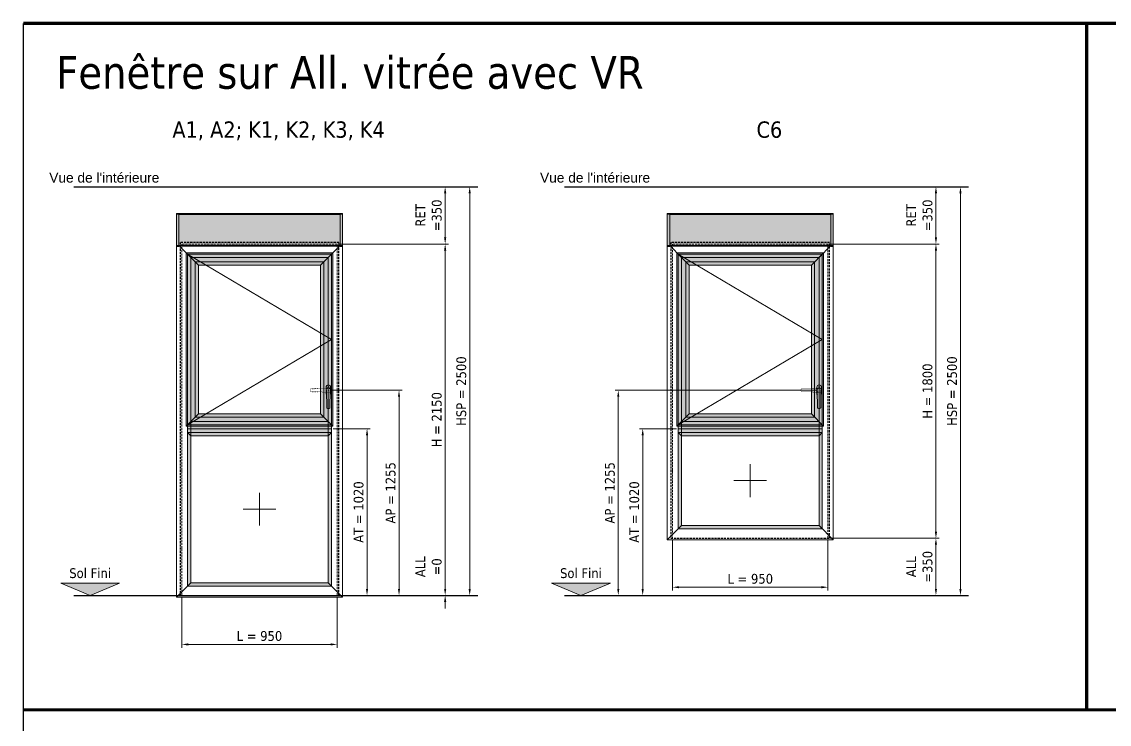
# Model space of a CAD drawing. Header units: millimetres. Extents: x -20000 to 230000, y -17405 to 24510.
# Drawn here: x 490 to 7137, y 20211 to 24510 of the extents above; entities that cross this region are included whole.
import ezdxf
from ezdxf.enums import TextEntityAlignment as Align

# ---------------------------------------------------------------- set-up
doc = ezdxf.new("R2010")
doc.units = ezdxf.units.MM
doc.header["$PDMODE"] = 35
doc.header["$PDSIZE"] = 0.5
for name, pattern in [('ACAD_ISO07W100', [3, 0, -3]), ('AXES', [50.8, 31.75, -6.35, 6.35, -6.35]), ('CACHE', [9.525, 6.35, -3.175]), ('POINTILLE', [6.35, 0, -6.35])]:
    doc.linetypes.add(name, pattern=pattern)
doc.layers.get('0').update_dxf_attribs({"lineweight": 13})
doc.layers.get('Defpoints').update_dxf_attribs({"true_color": 0xc2a584})
doc.layers.add('0 - Invisible', color=43, linetype='Continuous', lineweight=0, plot=False)
doc.layers.add('Non visible', color=163, linetype='Continuous', lineweight=25, plot=False)
for name, color, linetype, lineweight in [('1 - Axe', 1, 'AXES', 0), ('1 - BETON', 251, 'Continuous', 25), ('1 - Cotation', 32, 'Continuous', 13), ('1 - INTERROMPU', 253, 'CACHE', 13), ('1 - Isolant', 132, 'Continuous', 13), ('1 - PVC', 7, 'Continuous', 13), ('1 - Texte', 7, 'Continuous', 13), ('Repère coupe et élévation', 145, 'Continuous', 13), ('Texte', 7, 'Continuous', 13)]:
    doc.layers.add(name, color=color, linetype=linetype, lineweight=lineweight)
doc.layers.add('1 - Cache', color=7, linetype='Continuous', lineweight=0, true_color=0xffffff)
doc.styles.get("Standard").update_dxf_attribs({"font": 'ARIALUNI.TTF'})
doc.styles.add('Texte Poralu', font='tahomabd.ttf')
doc.dimstyles.new('100 - 5000', dxfattribs={"dimtxt": 60, "dimasz": 40, "dimexe": 20, "dimexo": 10, "dimgap": 20, "dimtad": 1, "dimdec": 1, "dimtxsty": 'Texte Poralu', "dimcen": 40, "dimazin": 0, "dimtfac": 1, "dimtdec": 1, "dimtmove": 0, "dimatfit": 3, "dimfxl": 1, "dimarcsym": 0})

# ---------------------------------------------------------------- blocks, each defined once
blk = doc.blocks.new('Règle pour élévation')
at = {"const_width": 20}
blk.add_lwpolyline([(0, 0), (20250, 0)], dxfattribs=at)
at = {"layer": 'Defpoints', "color": 2}
for p in [(500, 0), (1000, 0), (1500, 0), (2000, 0), (2500, 0), (3000, 0), (3500, 0), (4000, 0), (4500, 0), (5000, 0), (5500, 0), (6000, 0), (6500, 0)]:
    blk.add_point(p, dxfattribs=at)
blk = doc.blocks.new('Rep_châssis')
at = {"style": 'Texte Poralu'}
blk.add_attdef('REP_CHASSIS', text='', height=100, dxfattribs=at).set_placement((0, 0), align=Align.MIDDLE_CENTER)
blk = doc.blocks.new('*D1663')
at = {"layer": '1 - Cotation', "color": 0, "lineweight": -2, "transparency": 16777216}
for p, q in [((2710, 2500), (2700, 2500)), ((2720, 2460), (2720, 40)), ((2710, 0), (2700, 0))]:
    blk.add_line(p, q, dxfattribs=at)
at = {"layer": '1 - Cotation', "color": 0, "transparency": 16777216}
for points in [[(2713.3, 2460), (2726.7, 2460), (2720, 2500)], [(2713.3, 40), (2726.7, 40), (2720, 0)]]:
    blk.add_solid(points, dxfattribs=at)
at = {"layer": 'Defpoints', "color": 0, "transparency": 16777216}
for p in [(2720, 2500), (2720, 0), (2720, 0)]:
    blk.add_point(p, dxfattribs=at)
at = {"layer": '1 - Cotation', "color": 0, "transparency": 16777216, "insert": (2668.8, 1250), "char_height": 60, "attachment_point": 5, "rotation": 90, "style": 'Texte Poralu'}
blk.add_mtext('HSP = 2500', dxfattribs=at)
blk = doc.blocks.new('*D1664')
at = {"layer": '1 - Cotation', "color": 0, "lineweight": -2, "transparency": 16777216}
for p, q in [((2570, 40), (2570, 270)), ((2560, 0), (2550, 0)), ((1920, 0), (2590, 0)), ((2570, -40), (2570, -80))]:
    blk.add_line(p, q, dxfattribs=at)
at = {"layer": '1 - Cotation', "color": 0, "transparency": 16777216}
for points in [[(2563.3, 40), (2576.7, 40), (2570, 0)], [(2563.3, -40), (2576.7, -40), (2570, 0)]]:
    blk.add_solid(points, dxfattribs=at)
at = {"layer": 'Defpoints', "color": 0, "transparency": 16777216}
for p in [(2570, 0), (2570, 0), (1910, 0)]:
    blk.add_point(p, dxfattribs=at)
at = {"layer": '1 - Cotation', "color": 0, "transparency": 16777216, "insert": (2468.8, 175), "char_height": 60, "attachment_point": 5, "rotation": 90, "style": 'Texte Poralu'}
blk.add_mtext('ALL\\P=0', dxfattribs=at)
blk = doc.blocks.new('*D1665')
at = {"layer": '1 - Cotation', "color": 0, "lineweight": -2, "transparency": 16777216}
for p, q in [((1920, 2150), (2590, 2150)), ((2570, 40), (2570, 2110)), ((1920, 0), (2590, 0))]:
    blk.add_line(p, q, dxfattribs=at)
at = {"layer": '1 - Cotation', "color": 0, "transparency": 16777216}
for points in [[(2563.3, 2110), (2576.7, 2110), (2570, 2150)], [(2563.3, 40), (2576.7, 40), (2570, 0)]]:
    blk.add_solid(points, dxfattribs=at)
at = {"layer": 'Defpoints', "color": 0, "transparency": 16777216}
for p in [(1910, 2150), (2570, 2150), (1910, 0)]:
    blk.add_point(p, dxfattribs=at)
at = {"layer": '1 - Cotation', "color": 0, "transparency": 16777216, "insert": (2518.8, 1075), "char_height": 60, "attachment_point": 5, "rotation": 90, "style": 'Texte Poralu'}
blk.add_mtext('H = 2150', dxfattribs=at)
blk = doc.blocks.new('*D1666')
at = {"layer": '1 - Cotation', "color": 0, "lineweight": -2, "transparency": 16777216}
for p, q in [((2560, 2500), (2550, 2500)), ((2570, 2460), (2570, 2190)), ((1930, 2150), (2590, 2150))]:
    blk.add_line(p, q, dxfattribs=at)
at = {"layer": '1 - Cotation', "color": 0, "transparency": 16777216}
for points in [[(2563.3, 2460), (2576.7, 2460), (2570, 2500)], [(2563.3, 2190), (2576.7, 2190), (2570, 2150)]]:
    blk.add_solid(points, dxfattribs=at)
at = {"layer": 'Defpoints', "color": 0, "transparency": 16777216}
for p in [(2570, 2500), (1920, 2150), (2570, 2150)]:
    blk.add_point(p, dxfattribs=at)
at = {"layer": '1 - Cotation', "color": 0, "transparency": 16777216, "insert": (2468.8, 2325), "char_height": 60, "attachment_point": 5, "rotation": 90, "style": 'Texte Poralu'}
blk.add_mtext('RET\\P=350', dxfattribs=at)
blk = doc.blocks.new('*U157')
blk.add_hatch(color=256).paths.add_polyline_path([(0, 0), (180, 75), (-180, 75)])
blk.add_lwpolyline([(0, 0), (180, 75), (-180, 75), (0, 0)])
at = {"layer": 'Texte', "insert": (0, 105), "char_height": 60, "attachment_point": 8, "style": 'Texte Poralu'}
blk.add_mtext('Sol Fini', dxfattribs=at)
blk = doc.blocks.new('*D1667')
at = {"layer": '1 - Cotation', "color": 0, "lineweight": -2, "transparency": 16777216}
for p, q in [((960, -10), (960, -320)), ((1910, -10), (1910, -320)), ((1870, -300), (1000, -300))]:
    blk.add_line(p, q, dxfattribs=at)
at = {"layer": '1 - Cotation', "color": 0, "transparency": 16777216}
for points in [[(1000, -293.3), (1000, -306.7), (960, -300)], [(1870, -293.3), (1870, -306.7), (1910, -300)]]:
    blk.add_solid(points, dxfattribs=at)
at = {"layer": 'Defpoints', "color": 0, "transparency": 16777216}
for p in [(960, 0), (1910, 0), (960, -300)]:
    blk.add_point(p, dxfattribs=at)
at = {"layer": '1 - Cotation', "color": 0, "transparency": 16777216, "insert": (1435, -248.8), "char_height": 60, "attachment_point": 5, "style": 'Texte Poralu'}
blk.add_mtext('L = 950', dxfattribs=at)
blk = doc.blocks.new('*U1650')
at = {"layer": '1 - Cache'}
blk.add_hatch(color=256, dxfattribs=at).paths.add_polyline_path([(-32.5, 2135), (-32.5, 2337), (982.5, 2337), (982.5, 2135), (967.5, 2135), (967.5, 2137), (-17.5, 2137), (-17.5, 2135)])
at = {"layer": '0 - Invisible'}
blk.add_lwpolyline([(-32.5, 2135), (-32.5, 2337), (982.5, 2337), (982.5, 2135), (967.5, 2135), (967.5, 2137), (-17.5, 2137), (-17.5, 2135), (-32.5, 2135)], dxfattribs=at)
at = {"layer": '0 - Invisible', "linetype": 'POINTILLE'}
blk.add_lwpolyline([(950, 2150), (0, 2150), (0, 0), (950, 0)], close=True, dxfattribs=at)
at = {"layer": '1 - PVC'}
for p, q in [((54.5, 2068), (-17.5, 2140)), ((895.5, 2068), (967.5, 2140)), ((54.5, 77), (-32.5, -10)), ((895.5, 77), (982.5, -10))]:
    blk.add_line(p, q, dxfattribs=at)
for points in [[(-32.5, 2333), (-32.5, 2337), (982.5, 2337), (982.5, 2333)], [(-17.5, 2331), (967.5, 2331)], [(967.5, 2137), (-17.5, 2137)]]:
    blk.add_lwpolyline(points, dxfattribs=at)
for points in [[(-32.5, 2333), (-17.5, 2333), (-17.5, 2135), (-32.5, 2135)], [(982.5, 2333), (967.5, 2333), (967.5, 2135), (982.5, 2135)], [(-32.5, -10), (982.5, -10), (982.5, 2140), (-32.5, 2140)], [(34.5, 57), (915.5, 57), (915.5, 2088), (34.5, 2088)], [(54.5, 77), (895.5, 77), (895.5, 2068), (54.5, 2068)]]:
    blk.add_lwpolyline(points, close=True, dxfattribs=at)
blk = doc.blocks.new('*D1654')
at = {"layer": 'Defpoints', "color": 0, "transparency": 16777216}
for p in [(881, 963), (1098, -57), (1098, -57)]:
    blk.add_point(p, dxfattribs=at)
at = {"layer": 'Texte', "color": 0, "lineweight": -2, "transparency": 16777216}
for p, q in [((891, 963), (1118, 963)), ((1098, 923), (1098, -17)), ((1088, -57), (1078, -57))]:
    blk.add_line(p, q, dxfattribs=at)
at = {"layer": 'Texte', "color": 0, "transparency": 16777216}
for points in [[(1091.3, 923), (1104.7, 923), (1098, 963)], [(1091.3, -17), (1104.7, -17), (1098, -57)]]:
    blk.add_solid(points, dxfattribs=at)
at = {"layer": 'Texte', "color": 0, "transparency": 16777216, "insert": (1046.8, 453), "char_height": 60, "attachment_point": 5, "rotation": 90, "style": 'Texte Poralu'}
blk.add_mtext('AT = 1020', dxfattribs=at)
blk = doc.blocks.new('*U1656')
at = {"layer": '1 - Cache'}
h = blk.add_hatch(color=256, dxfattribs=at)
h.paths.add_polyline_path([(20, 20), (861, 20), (861, 920), (20, 920)], flags=16)
h.paths.add_polyline_path([(0, 0), (881, 0), (881, 940), (0, 940)])
at = {"layer": '1 - PVC'}
for p, q in [((20, 920), (0, 940)), ((861, 920), (881, 940)), ((20, 20), (0, 0)), ((861, 20), (881, 0))]:
    blk.add_line(p, q, dxfattribs=at)
for points in [[(0, 0), (881, 0), (881, 940), (0, 940)], [(20, 20), (861, 20), (861, 920), (20, 920)]]:
    blk.add_lwpolyline(points, close=True, dxfattribs=at)
blk = doc.blocks.new('*U1657')
at = {"layer": '0 - Invisible', "linetype": 'POINTILLE'}
blk.add_lwpolyline([(0, 0), (881, 0), (881, 940), (0, 940)], close=True, dxfattribs=at)
at = {"layer": '1 - Axe', "color": 5, "linetype": 'ByBlock'}
for p, q in [((440.5, 570), (440.5, 370)), ((340.5, 470), (540.5, 470))]:
    blk.add_line(p, q, dxfattribs=at)
blk = doc.blocks.new('*U1659')
at = {"layer": '1 - Cache'}
h = blk.add_hatch(color=256, dxfattribs=at)
h.paths.add_polyline_path([(-8, -8), (889, -8), (889, 1053), (-8, 1053)])
h.paths.add_polyline_path([(67, 67), (814, 67), (814, 978), (67, 978)], flags=16)
at = {"layer": '0 - Invisible', "linetype": 'POINTILLE'}
blk.add_lwpolyline([(0, 0), (881, 0), (881, 1045), (0, 1045)], close=True, dxfattribs=at)
at = {"layer": '1 - PVC'}
for p, q in [((-8, 1053), (67, 978)), ((889, 1053), (814, 978)), ((-8, -8), (67, 67)), ((889, -8), (814, 67))]:
    blk.add_line(p, q, dxfattribs=at)
for points in [[(-8, -8), (889, -8), (889, 1053), (-8, 1053)], [(47, 47), (834, 47), (834, 998), (47, 998)], [(67, 67), (814, 67), (814, 978), (67, 978)]]:
    blk.add_lwpolyline(points, close=True, dxfattribs=at)
blk = doc.blocks.new('*U1660')
at = {"layer": '0 - Invisible', "linetype": 'POINTILLE'}
blk.add_lwpolyline([(0, 0), (881, 0), (881, 1045), (0, 1045)], close=True, dxfattribs=at)
at = {"layer": '1 - Axe', "color": 5, "linetype": 'ByBlock'}
blk.add_lwpolyline([(0, 1045), (881, 522.5), (0, 0)], dxfattribs=at)
blk = doc.blocks.new('*U156')
at = {"color": 253, "linetype": 'ACAD_ISO07W100', "lineweight": -2, "ltscale": 0.25}
for p, q in [((27.6, 11), (134.6, 9.6)), ((27.6, -11), (134.6, -9.6))]:
    blk.add_line(p, q, dxfattribs=at)
for centre, radius, start, end in [((134.6, 7.6), 2, 37.55191, 89.22925), ((124.7, 0), 14.4, 322.44809, 37.55191), ((134.6, -7.6), 2, 270.77075, 322.44809)]:
    blk.add_arc(centre, radius, start, end, dxfattribs=at)
blk.add_ellipse((27.6, 0), major_axis=(-16.5, 0), ratio=0.757576, start_param=4.199407, end_param=8.366964, dxfattribs=at)
at = {"layer": '0 - Invisible'}
blk.add_point((27.6, 0), dxfattribs=at)
at = {"layer": '1 - PVC'}
for p, q in [((13.6, 18.5), (13.6, -18.5)), ((16.6, 0), (18.1, -107)), ((27.6, 26.2), (27.6, 25)), ((27.6, 23.3), (27.6, 24.5)), ((38.6, 0), (37.2, -107)), ((41.6, -18.5), (41.6, 18.5))]:
    blk.add_line(p, q, dxfattribs=at)
blk.add_lwpolyline([(26.8, 26.2), (26, 24.7), (26.8, 23.3), (28.5, 23.3), (29.3, 24.7), (28.5, 26.2)], close=True, dxfattribs=at)
for centre, radius, start, end in [((27.6, 18.5), 14, 0, 180), ((27.6, -18.5), 14, 180, 220.60795), ((27.6, -18.5), 14, 319.39205, 0), ((20.1, -106.9), 2, 180.77075, 232.44809), ((27.6, -97.1), 14.4, 232.44809, 307.55191), ((35.2, -106.9), 2, 307.55191, 359.22925)]:
    blk.add_arc(centre, radius, start, end, dxfattribs=at)
blk.add_ellipse((27.6, 0), major_axis=(0, 16.5), ratio=0.757576, start_param=4.199407, end_param=8.366964, dxfattribs=at)
blk = doc.blocks.new('*D769')
at = {"layer": '1 - Texte', "color": 0, "lineweight": -2, "transparency": 16777216}
for p, q in [((-17.6, 220), (424.5, 220)), ((404.5, 180), (404.5, -995)), ((414.5, -1035), (424.5, -1035))]:
    blk.add_line(p, q, dxfattribs=at)
at = {"layer": '1 - Texte', "color": 0, "transparency": 16777216}
for points in [[(397.8, 180), (411.1, 180), (404.5, 220)], [(397.8, -995), (411.1, -995), (404.5, -1035)]]:
    blk.add_solid(points, dxfattribs=at)
at = {"layer": 'Defpoints', "color": 0, "transparency": 16777216}
for p in [(-27.6, 220), (404.5, -1035), (404.5, -1035)]:
    blk.add_point(p, dxfattribs=at)
at = {"layer": '1 - Texte', "color": 0, "transparency": 16777216, "insert": (353.3, -407.5), "char_height": 60, "attachment_point": 5, "rotation": 90, "style": 'Texte Poralu'}
blk.add_mtext('AP = 1255', dxfattribs=at)
blk = doc.blocks.new('*D2124')
at = {"layer": '1 - Cotation', "color": 0, "lineweight": -2, "transparency": 16777216}
for p, q in [((2710, 2500), (2700, 2500)), ((2720, 2460), (2720, 40)), ((2710, 0), (2700, 0))]:
    blk.add_line(p, q, dxfattribs=at)
at = {"layer": '1 - Cotation', "color": 0, "transparency": 16777216}
for points in [[(2713.3, 2460), (2726.7, 2460), (2720, 2500)], [(2713.3, 40), (2726.7, 40), (2720, 0)]]:
    blk.add_solid(points, dxfattribs=at)
at = {"layer": 'Defpoints', "color": 0, "transparency": 16777216}
for p in [(2720, 2500), (2720, 0), (2720, 0)]:
    blk.add_point(p, dxfattribs=at)
at = {"layer": '1 - Cotation', "color": 0, "transparency": 16777216, "insert": (2668.8, 1250), "char_height": 60, "attachment_point": 5, "rotation": 90, "style": 'Texte Poralu'}
blk.add_mtext('HSP = 2500', dxfattribs=at)
blk = doc.blocks.new('*D2125')
at = {"layer": '1 - Cotation', "color": 0, "lineweight": -2, "transparency": 16777216}
for p, q in [((1920, 350), (2590, 350)), ((2570, 310), (2570, 40)), ((2560, 0), (2550, 0))]:
    blk.add_line(p, q, dxfattribs=at)
at = {"layer": '1 - Cotation', "color": 0, "transparency": 16777216}
for points in [[(2563.3, 310), (2576.7, 310), (2570, 350)], [(2563.3, 40), (2576.7, 40), (2570, 0)]]:
    blk.add_solid(points, dxfattribs=at)
at = {"layer": 'Defpoints', "color": 0, "transparency": 16777216}
for p in [(1910, 350), (2570, 0), (2570, 0)]:
    blk.add_point(p, dxfattribs=at)
at = {"layer": '1 - Cotation', "color": 0, "transparency": 16777216, "insert": (2468.8, 175), "char_height": 60, "attachment_point": 5, "rotation": 90, "style": 'Texte Poralu'}
blk.add_mtext('ALL\\P=350', dxfattribs=at)
blk = doc.blocks.new('*D2126')
at = {"layer": '1 - Cotation', "color": 0, "lineweight": -2, "transparency": 16777216}
for p, q in [((1920, 2150), (2590, 2150)), ((2570, 390), (2570, 2110)), ((1920, 350), (2590, 350))]:
    blk.add_line(p, q, dxfattribs=at)
at = {"layer": '1 - Cotation', "color": 0, "transparency": 16777216}
for points in [[(2563.3, 2110), (2576.7, 2110), (2570, 2150)], [(2563.3, 390), (2576.7, 390), (2570, 350)]]:
    blk.add_solid(points, dxfattribs=at)
at = {"layer": 'Defpoints', "color": 0, "transparency": 16777216}
for p in [(1910, 2150), (2570, 2150), (1910, 350)]:
    blk.add_point(p, dxfattribs=at)
at = {"layer": '1 - Cotation', "color": 0, "transparency": 16777216, "insert": (2518.6, 1250), "char_height": 60, "attachment_point": 5, "rotation": 90, "style": 'Texte Poralu'}
blk.add_mtext('H = 1800', dxfattribs=at)
blk = doc.blocks.new('*D2127')
at = {"layer": '1 - Cotation', "color": 0, "lineweight": -2, "transparency": 16777216}
for p, q in [((2560, 2500), (2550, 2500)), ((2570, 2460), (2570, 2190)), ((1930, 2150), (2590, 2150))]:
    blk.add_line(p, q, dxfattribs=at)
at = {"layer": '1 - Cotation', "color": 0, "transparency": 16777216}
for points in [[(2563.3, 2460), (2576.7, 2460), (2570, 2500)], [(2563.3, 2190), (2576.7, 2190), (2570, 2150)]]:
    blk.add_solid(points, dxfattribs=at)
at = {"layer": 'Defpoints', "color": 0, "transparency": 16777216}
for p in [(2570, 2500), (1920, 2150), (2570, 2150)]:
    blk.add_point(p, dxfattribs=at)
at = {"layer": '1 - Cotation', "color": 0, "transparency": 16777216, "insert": (2468.8, 2325), "char_height": 60, "attachment_point": 5, "rotation": 90, "style": 'Texte Poralu'}
blk.add_mtext('RET\\P=350', dxfattribs=at)
blk = doc.blocks.new('*D2128')
at = {"layer": '1 - Cotation', "color": 0, "lineweight": -2, "transparency": 16777216}
for p, q in [((960, 340), (960, 30)), ((1910, 340), (1910, 30)), ((1870, 50), (1000, 50))]:
    blk.add_line(p, q, dxfattribs=at)
at = {"layer": '1 - Cotation', "color": 0, "transparency": 16777216}
for points in [[(1000, 56.7), (1000, 43.3), (960, 50)], [(1870, 56.7), (1870, 43.3), (1910, 50)]]:
    blk.add_solid(points, dxfattribs=at)
at = {"layer": 'Defpoints', "color": 0, "transparency": 16777216}
for p in [(960, 350), (1910, 350), (960, 50)]:
    blk.add_point(p, dxfattribs=at)
at = {"layer": '1 - Cotation', "color": 0, "transparency": 16777216, "insert": (1435, 101.2), "char_height": 60, "attachment_point": 5, "style": 'Texte Poralu'}
blk.add_mtext('L = 950', dxfattribs=at)
blk = doc.blocks.new('*U2145')
at = {"layer": '1 - Cache'}
blk.add_hatch(color=256, dxfattribs=at).paths.add_polyline_path([(-32.5, 1785), (-32.5, 1987), (982.5, 1987), (982.5, 1785), (967.5, 1785), (967.5, 1787), (-17.5, 1787), (-17.5, 1785)])
at = {"layer": '0 - Invisible'}
blk.add_lwpolyline([(-32.5, 1785), (-32.5, 1987), (982.5, 1987), (982.5, 1785), (967.5, 1785), (967.5, 1787), (-17.5, 1787), (-17.5, 1785), (-32.5, 1785)], dxfattribs=at)
at = {"layer": '0 - Invisible', "linetype": 'POINTILLE'}
blk.add_lwpolyline([(950, 1800), (0, 1800), (0, 0), (950, 0)], close=True, dxfattribs=at)
at = {"layer": '1 - PVC'}
for p, q in [((54.5, 1718), (-17.5, 1790)), ((895.5, 1718), (967.5, 1790)), ((54.5, 77), (-32.5, -10)), ((895.5, 77), (982.5, -10))]:
    blk.add_line(p, q, dxfattribs=at)
for points in [[(-32.5, 1983), (-32.5, 1987), (982.5, 1987), (982.5, 1983)], [(-17.5, 1981), (967.5, 1981)], [(967.5, 1787), (-17.5, 1787)]]:
    blk.add_lwpolyline(points, dxfattribs=at)
for points in [[(-32.5, 1983), (-17.5, 1983), (-17.5, 1785), (-32.5, 1785)], [(982.5, 1983), (967.5, 1983), (967.5, 1785), (982.5, 1785)], [(-32.5, -10), (982.5, -10), (982.5, 1790), (-32.5, 1790)], [(34.5, 57), (915.5, 57), (915.5, 1738), (34.5, 1738)], [(54.5, 77), (895.5, 77), (895.5, 1718), (54.5, 1718)]]:
    blk.add_lwpolyline(points, close=True, dxfattribs=at)
blk = doc.blocks.new('*D2149')
at = {"layer": 'Defpoints', "color": 0, "transparency": 16777216}
for p in [(-881, 613), (-1098, -407), (-1098, -407)]:
    blk.add_point(p, dxfattribs=at)
at = {"layer": 'Texte', "color": 0, "lineweight": -2, "transparency": 16777216}
for p, q in [((-891, 613), (-1118, 613)), ((-1098, 573), (-1098, -367)), ((-1088, -407), (-1078, -407))]:
    blk.add_line(p, q, dxfattribs=at)
at = {"layer": 'Texte', "color": 0, "transparency": 16777216}
for points in [[(-1104.7, 573), (-1091.3, 573), (-1098, 613)], [(-1104.7, -367), (-1091.3, -367), (-1098, -407)]]:
    blk.add_solid(points, dxfattribs=at)
at = {"layer": 'Texte', "color": 0, "transparency": 16777216, "insert": (-1149.2, 103), "char_height": 60, "attachment_point": 5, "rotation": 90, "style": 'Texte Poralu'}
blk.add_mtext('AT = 1020', dxfattribs=at)
blk = doc.blocks.new('*U2142')
at = {"layer": '1 - Cache'}
h = blk.add_hatch(color=256, dxfattribs=at)
h.paths.add_polyline_path([(20, 20), (861, 20), (861, 570), (20, 570)], flags=16)
h.paths.add_polyline_path([(0, 0), (881, 0), (881, 590), (0, 590)])
at = {"layer": '1 - PVC'}
for p, q in [((20, 570), (0, 590)), ((861, 570), (881, 590)), ((20, 20), (0, 0)), ((861, 20), (881, 0))]:
    blk.add_line(p, q, dxfattribs=at)
for points in [[(0, 0), (881, 0), (881, 590), (0, 590)], [(20, 20), (861, 20), (861, 570), (20, 570)]]:
    blk.add_lwpolyline(points, close=True, dxfattribs=at)
blk = doc.blocks.new('*U2143')
at = {"layer": '0 - Invisible', "linetype": 'POINTILLE'}
blk.add_lwpolyline([(0, 0), (881, 0), (881, 590), (0, 590)], close=True, dxfattribs=at)
at = {"layer": '1 - Axe', "color": 5, "linetype": 'ByBlock'}
for p, q in [((440.5, 395), (440.5, 195)), ((340.5, 295), (540.5, 295))]:
    blk.add_line(p, q, dxfattribs=at)
blk = doc.blocks.new('*D2152')
at = {"layer": '1 - Texte', "color": 0, "lineweight": -2, "transparency": 16777216}
for p, q in [((-37.6, 220), (-1275.3, 220)), ((-1255.3, 180), (-1255.3, -995)), ((-1265.3, -1035), (-1275.3, -1035))]:
    blk.add_line(p, q, dxfattribs=at)
at = {"layer": '1 - Texte', "color": 0, "transparency": 16777216}
for points in [[(-1261.9, 180), (-1248.6, 180), (-1255.3, 220)], [(-1261.9, -995), (-1248.6, -995), (-1255.3, -1035)]]:
    blk.add_solid(points, dxfattribs=at)
at = {"layer": 'Defpoints', "color": 0, "transparency": 16777216}
for p in [(-27.6, 220), (-1255.3, -1035), (-1255.3, -1035)]:
    blk.add_point(p, dxfattribs=at)
at = {"layer": '1 - Texte', "color": 0, "transparency": 16777216, "insert": (-1306.5, -407.5), "char_height": 60, "attachment_point": 5, "rotation": 90, "style": 'Texte Poralu'}
blk.add_mtext('AP = 1255', dxfattribs=at)
blk = doc.blocks.new('*U1662')
at = {"layer": '1 - BETON'}
for p, q in [((300, 2500), (2770, 2500)), ((300, 0), (2770, 0))]:
    blk.add_line(p, q, dxfattribs=at)
at = {"layer": '1 - BETON', "linetype": 'ByBlock', "ltscale": 2}
blk.add_lwpolyline([(950, 0), (1920, 0), (1920, 2160), (950, 2160)], close=True, dxfattribs=at)
at = {"layer": '1 - Isolant', "linetype": 'ByBlock', "ltscale": 2}
blk.add_lwpolyline([(1910, 0), (1910, 0), (1910, 2150), (960, 2150), (960, 0)], dxfattribs=at)
blk.add_blockref('*U157', (400, 0))
at = {"insert": (150, 2525), "char_height": 60, "attachment_point": 7}
blk.add_mtext("Vue de l'intérieure", dxfattribs=at)
at = {"layer": '1 - Cotation'}
for base, p1, p2, angle, text, picture, middle in [((2570, 2150), (2570, 2500), (1920, 2150), 90, 'RET\\P=<>', '*D1666', (2468.75, 2325)), ((2720, 0), (2720, 2500), (2720, 0), 90, 'HSP = <>', '*D1663', (2668.77, 1250)), ((2570, 2150), (1910, 0), (1910, 2150), 270, 'H = <>', '*D1665', (2518.77, 1075)), ((2570, 0), (1910, 0), (2570, 0), 90, 'ALL\\P=<>', '*D1664', (2468.77098724, 174.98992612))]:
    dim = blk.add_linear_dim(base=base, p1=p1, p2=p2, angle=angle, text=text, dimstyle='100 - 5000', dxfattribs=at)
    dim.commit()
    dim.dimension.update_dxf_attribs({"geometry": picture, "text_midpoint": middle})
dim = blk.add_linear_dim(base=(960, -300), p1=(1910, 0), p2=(960, 0), text='L = <>', dimstyle='100 - 5000', dxfattribs=at)
dim.commit()
dim.dimension.update_dxf_attribs({"geometry": '*D1667', "text_midpoint": (1435, -248.77)})
blk = doc.blocks.new('*U1653')
at = {"layer": '1 - Cache'}
blk.add_hatch(color=256, dxfattribs=at).paths.add_polyline_path([(0, 986), (881, 986), (881, 940), (0, 940)])
at = {"layer": '0 - Invisible'}
blk.add_line((0, 963), (881, 963), dxfattribs=at)
at = {"layer": '1 - PVC'}
for points in [[(20, 986), (861, 986), (861, 1006), (20, 1006)], [(0, 986), (881, 986), (881, 940), (0, 940)], [(20, 940), (861, 940), (861, 920), (20, 920)]]:
    blk.add_lwpolyline(points, close=True, dxfattribs=at)
at = {"layer": 'Texte'}
dim = blk.add_linear_dim(base=(1098, -57), p1=(881, 963), p2=(1098, -57), angle=90, text='AT = <>', dimstyle='100 - 5000', dxfattribs=at)
dim.commit()
dim.dimension.update_dxf_attribs({"geometry": '*D1654', "text_midpoint": (1046.77, 453)})
blk = doc.blocks.new('*U768')
at = {"xscale": -1}
blk.add_blockref('*U156', (0, 220), dxfattribs=at)
at = {"layer": '1 - Texte'}
dim = blk.add_linear_dim(base=(404.46, -1035), p1=(-27.64, 220), p2=(404.46, -1035), angle=90, text='AP = <>', dimstyle='100 - 5000', dxfattribs=at)
dim.commit()
dim.dimension.update_dxf_attribs({"geometry": '*D769', "text_midpoint": (353.26, -407.5)})
blk = doc.blocks.new('*U2123')
at = {"layer": '1 - BETON'}
for p, q in [((300, 2500), (2770, 2500)), ((300, 0), (2770, 0))]:
    blk.add_line(p, q, dxfattribs=at)
at = {"layer": '1 - BETON', "linetype": 'ByBlock', "ltscale": 2}
blk.add_lwpolyline([(950, 350), (1920, 350), (1920, 2160), (950, 2160)], close=True, dxfattribs=at)
at = {"layer": '1 - Isolant', "linetype": 'ByBlock', "ltscale": 2}
blk.add_lwpolyline([(1910, 350), (1910, 350), (1910, 2150), (960, 2150), (960, 350)], dxfattribs=at)
blk.add_blockref('*U157', (400, 0))
at = {"insert": (150, 2525), "char_height": 60, "attachment_point": 7}
blk.add_mtext("Vue de l'intérieure", dxfattribs=at)
at = {"layer": '1 - Cotation'}
for base, p1, p2, angle, text, picture, middle in [((2570, 2150), (2570, 2500), (1920, 2150), 90, 'RET\\P=<>', '*D2127', (2468.75, 2325)), ((2720, 0), (2720, 2500), (2720, 0), 90, 'HSP = <>', '*D2124', (2668.77, 1250)), ((2570, 2150), (1910, 350), (1910, 2150), 270, 'H = <>', '*D2126', (2518.63, 1250)), ((2570, 0), (1910, 350), (2570, 0), 90, 'ALL\\P=<>', '*D2125', (2468.75, 175))]:
    dim = blk.add_linear_dim(base=base, p1=p1, p2=p2, angle=angle, text=text, dimstyle='100 - 5000', dxfattribs=at)
    dim.commit()
    dim.dimension.update_dxf_attribs({"geometry": picture, "text_midpoint": middle})
dim = blk.add_linear_dim(base=(960, 50), p1=(1910, 350), p2=(960, 350), text='L = <>', dimstyle='100 - 5000', dxfattribs=at)
dim.commit()
dim.dimension.update_dxf_attribs({"geometry": '*D2128', "text_midpoint": (1435, 101.23)})
blk = doc.blocks.new('*U2148')
at = {"layer": '1 - Cache'}
blk.add_hatch(color=256, dxfattribs=at).paths.add_polyline_path([(0, 636), (-881, 636), (-881, 590), (0, 590)])
at = {"layer": '0 - Invisible'}
blk.add_line((0, 613), (-881, 613), dxfattribs=at)
at = {"layer": '1 - PVC'}
for points in [[(0, 636), (-881, 636), (-881, 590), (0, 590)], [(-20, 636), (-861, 636), (-861, 656), (-20, 656)], [(-20, 590), (-861, 590), (-861, 570), (-20, 570)]]:
    blk.add_lwpolyline(points, close=True, dxfattribs=at)
at = {"layer": 'Texte'}
dim = blk.add_linear_dim(base=(-1098, -407), p1=(-881, 613), p2=(-1098, -407), angle=90, text='AT = <>', dimstyle='100 - 5000', dxfattribs=at)
dim.commit()
dim.dimension.update_dxf_attribs({"geometry": '*D2149', "text_midpoint": (-1149.23, 103)})
blk = doc.blocks.new('*U2151')
at = {"xscale": -1}
blk.add_blockref('*U156', (0, 220), dxfattribs=at)
at = {"layer": '1 - Texte'}
dim = blk.add_linear_dim(base=(-1255.26, -1035), p1=(-27.64, 220), p2=(-1255.26, -1035), angle=90, text='AP = <>', dimstyle='100 - 5000', dxfattribs=at)
dim.commit()
dim.dimension.update_dxf_attribs({"geometry": '*D2152', "text_midpoint": (-1306.47, -407.5)})

msp = doc.modelspace()

# ---------------------------------------------------------------- linework, layer by layer
at = {"layer": '1 - INTERROMPU', "const_width": 20}
msp.add_lwpolyline([(7000, 20300), (7000, 24500)], dxfattribs=at)
at = {"layer": 'Non visible'}
msp.add_lwpolyline([(500, 24500), (20750, 24500), (20750, 11550), (11000, 11550), (11000, 10500), (500, 10500)], close=True, dxfattribs=at)

# ---------------------------------------------------------------- block references
for name, p in [('Règle pour élévation', (500, 24500)), ('*U1650', (1468.13, 21000)), ('*U2145', (4468.13, 21350)), ('*U1659', (1502.63, 22043)), ('*U1660', (1502.63, 22043)), ('*U1659', (4502.63, 22043)), ('*U1660', (4502.63, 22043)), ('*U768', (2391.63, 22035)), ('*U2151', (5391.63, 22035)), ('*U1653', (1502.63, 21057)), ('*U2148', (5383.63, 21407)), ('*U1656', (1502.63, 21057)), ('*U1657', (1502.63, 21057)), ('*U2142', (4502.63, 21407)), ('*U2143', (4502.63, 21407)), ('Règle pour élévation', (500, 20300))]:
    msp.add_blockref(name, p)
at = {"linetype": 'CACHE'}
for name, p in [('*U1662', (508.13, 21000)), ('*U2123', (3508.13, 21000))]:
    msp.add_blockref(name, p, dxfattribs=at)
at = {"layer": 'Repère coupe et élévation'}
for p, values in [((2060, 23850), {'REP_CHASSIS': 'A1, A2; K1, K2, K3, K4'}), ((5060, 23850), {'REP_CHASSIS': 'C6'})]:
    msp.add_blockref('Rep_châssis', p, dxfattribs=at).add_auto_attribs(values)

# ---------------------------------------------------------------- texts
at = {"layer": 'Texte', "insert": (700, 24300), "char_height": 200, "attachment_point": 1, "style": 'Texte Poralu'}
msp.add_mtext_dynamic_manual_height_columns('Fenêtre sur All. vitrée avec VR', width=5059.0673, gutter_width=300, heights=[0], dxfattribs=at)

doc.saveas('drawing.dxf')
